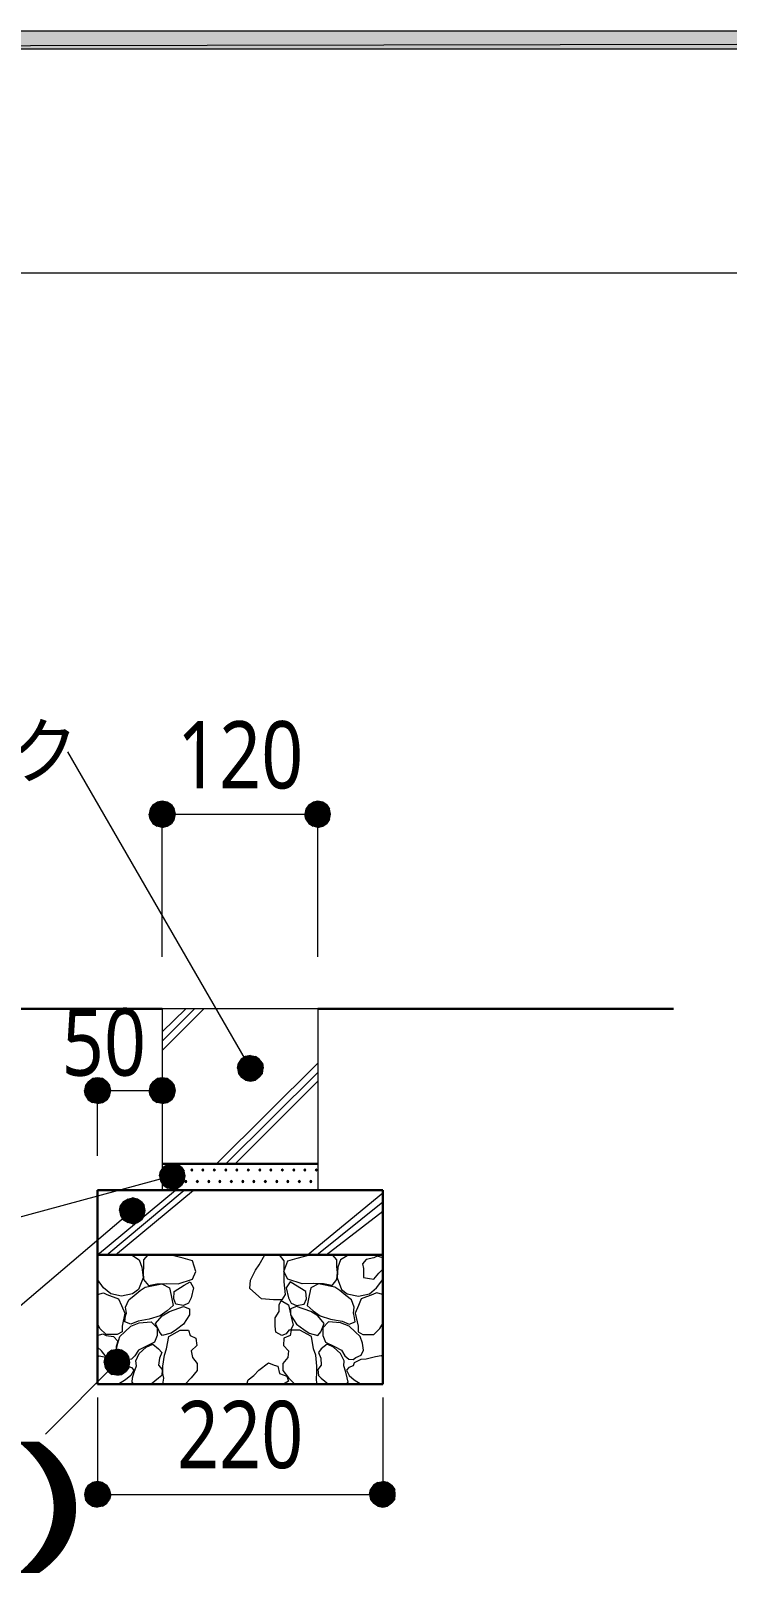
# Model space of a CAD drawing. Header units: millimetres. Extents: x 0 to 420, y 0 to 297.
# Drawn here: x 87.5 to 114.4, y 66.8 to 126.3 of the extents above; entities that cross this region are included whole.
import ezdxf
from ezdxf.enums import TextEntityAlignment as Align

# ---------------------------------------------------------------- set-up
doc = ezdxf.new("R2010")
doc.units = ezdxf.units.MM
doc.styles.add('kst32b', font='NotoSansJP-Variable.ttf')

msp = doc.modelspace()

# ---------------------------------------------------------------- hatches: boundary and pattern name
h = msp.add_hatch(color=7)
h.paths.add_polyline_path([(394.166, 125.645), (394.166, 126.344), (26.183, 125.645), (394.166, 125.645)])
h.paths.add_polyline_path([(394.166, 126.344), (26.183, 125.645), (26.183, 126.344), (394.166, 126.344)])
h = msp.add_hatch(color=7)
h.paths.add_polyline_path([(92.604, 96.605), (92.414, 96.562), (92.604, 96.097), (92.604, 96.605)])
h.paths.add_polyline_path([(92.414, 96.562), (92.604, 96.097), (92.244, 96.456), (92.414, 96.562)])
h.paths.add_polyline_path([(92.604, 96.097), (92.244, 96.456), (92.138, 96.287), (92.604, 96.097)])
for points in [[(92.795, 96.562), (92.604, 96.605), (92.604, 96.097), (92.795, 96.562)], [(98.806, 96.562), (98.616, 96.605), (98.616, 96.097), (98.806, 96.562)], [(95.821, 86.741), (95.652, 86.635), (96.012, 86.296), (95.821, 86.741)], [(90.297, 85.894), (90.107, 85.915), (90.107, 85.429), (90.297, 85.894)], [(92.795, 85.894), (92.604, 85.915), (92.604, 85.429), (92.795, 85.894)], [(92.858, 82.402), (92.837, 82.381), (92.816, 82.359), (92.837, 82.338), (92.858, 82.317), (92.879, 82.338), (92.901, 82.359), (92.879, 82.381), (92.858, 82.402)], [(93.303, 82.402), (93.282, 82.381), (93.26, 82.359), (93.282, 82.338), (93.303, 82.317), (93.324, 82.338), (93.345, 82.359), (93.324, 82.381), (93.303, 82.402)], [(93.747, 82.402), (93.726, 82.381), (93.705, 82.359), (93.726, 82.338), (93.747, 82.317), (93.768, 82.338), (93.79, 82.359), (93.768, 82.381), (93.747, 82.402)], [(94.171, 82.402), (94.149, 82.381), (94.128, 82.359), (94.149, 82.338), (94.171, 82.317), (94.192, 82.338), (94.213, 82.359), (94.192, 82.381), (94.171, 82.402)], [(94.615, 82.402), (94.594, 82.381), (94.573, 82.359), (94.594, 82.338), (94.615, 82.317), (94.636, 82.338), (94.657, 82.359), (94.636, 82.381), (94.615, 82.402)], [(95.06, 82.402), (95.038, 82.381), (95.017, 82.359), (95.038, 82.338), (95.06, 82.317), (95.081, 82.338), (95.102, 82.359), (95.081, 82.381), (95.06, 82.402)], [(95.483, 82.402), (95.462, 82.381), (95.441, 82.359), (95.462, 82.338), (95.483, 82.317), (95.504, 82.338), (95.525, 82.359), (95.504, 82.381), (95.483, 82.402)], [(95.927, 82.402), (95.906, 82.381), (95.885, 82.359), (95.906, 82.338), (95.927, 82.317), (95.949, 82.338), (95.97, 82.359), (95.949, 82.381), (95.927, 82.402)], [(96.372, 82.402), (96.351, 82.381), (96.329, 82.359), (96.351, 82.338), (96.372, 82.317), (96.393, 82.338), (96.414, 82.359), (96.393, 82.381), (96.372, 82.402)], [(96.795, 82.402), (96.774, 82.381), (96.753, 82.359), (96.774, 82.338), (96.795, 82.317), (96.816, 82.338), (96.837, 82.359), (96.816, 82.381), (96.795, 82.402)], [(97.24, 82.402), (97.219, 82.381), (97.197, 82.359), (97.219, 82.338), (97.24, 82.317), (97.261, 82.338), (97.282, 82.359), (97.261, 82.381), (97.24, 82.402)], [(97.684, 82.402), (97.663, 82.381), (97.642, 82.359), (97.663, 82.338), (97.684, 82.317), (97.705, 82.338), (97.727, 82.359), (97.705, 82.381), (97.684, 82.402)], [(98.108, 82.402), (98.086, 82.381), (98.065, 82.359), (98.086, 82.338), (98.108, 82.317), (98.129, 82.338), (98.15, 82.359), (98.129, 82.381), (98.108, 82.402)], [(98.552, 82.402), (98.531, 82.381), (98.51, 82.359), (98.531, 82.338), (98.552, 82.317), (98.573, 82.338), (98.594, 82.359), (98.573, 82.381), (98.552, 82.402)], [(92.541, 81.936), (92.646, 81.767), (93.006, 82.127), (92.541, 81.936)], [(92.646, 81.957), (92.625, 81.936), (92.604, 81.915), (92.625, 81.894), (92.646, 81.873), (92.668, 81.894), (92.689, 81.915), (92.668, 81.936), (92.646, 81.957)], [(93.091, 81.957), (93.07, 81.936), (93.049, 81.915), (93.07, 81.894), (93.091, 81.873), (93.112, 81.894), (93.133, 81.915), (93.112, 81.936), (93.091, 81.957)], [(93.514, 81.957), (93.493, 81.936), (93.472, 81.915), (93.493, 81.894), (93.514, 81.873), (93.536, 81.894), (93.557, 81.915), (93.536, 81.936), (93.514, 81.957)], [(93.959, 81.957), (93.938, 81.936), (93.917, 81.915), (93.938, 81.894), (93.959, 81.873), (93.98, 81.894), (94.001, 81.915), (93.98, 81.936), (93.959, 81.957)], [(94.403, 81.957), (94.382, 81.936), (94.361, 81.915), (94.382, 81.894), (94.403, 81.873), (94.425, 81.894), (94.446, 81.915), (94.425, 81.936), (94.403, 81.957)], [(94.827, 81.957), (94.805, 81.936), (94.784, 81.915), (94.805, 81.894), (94.827, 81.873), (94.848, 81.894), (94.869, 81.915), (94.848, 81.936), (94.827, 81.957)], [(95.271, 81.957), (95.25, 81.936), (95.229, 81.915), (95.25, 81.894), (95.271, 81.873), (95.292, 81.894), (95.313, 81.915), (95.292, 81.936), (95.271, 81.957)], [(95.716, 81.957), (95.695, 81.936), (95.673, 81.915), (95.695, 81.894), (95.716, 81.873), (95.737, 81.894), (95.758, 81.915), (95.737, 81.936), (95.716, 81.957)], [(96.139, 81.957), (96.118, 81.936), (96.097, 81.915), (96.118, 81.894), (96.139, 81.873), (96.16, 81.894), (96.181, 81.915), (96.16, 81.936), (96.139, 81.957)], [(96.584, 81.957), (96.562, 81.936), (96.541, 81.915), (96.562, 81.894), (96.584, 81.873), (96.605, 81.894), (96.626, 81.915), (96.605, 81.936), (96.584, 81.957)], [(97.028, 81.957), (97.007, 81.936), (96.986, 81.915), (97.007, 81.894), (97.028, 81.873), (97.049, 81.894), (97.07, 81.915), (97.049, 81.936), (97.028, 81.957)], [(97.451, 81.957), (97.43, 81.936), (97.409, 81.915), (97.43, 81.894), (97.451, 81.873), (97.473, 81.894), (97.494, 81.915), (97.473, 81.936), (97.451, 81.957)], [(97.896, 81.957), (97.875, 81.936), (97.854, 81.915), (97.875, 81.894), (97.896, 81.873), (97.917, 81.894), (97.938, 81.915), (97.917, 81.936), (97.896, 81.957)], [(98.34, 81.957), (98.319, 81.936), (98.298, 81.915), (98.319, 81.894), (98.34, 81.873), (98.362, 81.894), (98.383, 81.915), (98.362, 81.936), (98.34, 81.957)], [(90.996, 80.603), (91.101, 80.433), (91.461, 80.793), (90.996, 80.603)], [(90.403, 74.739), (90.509, 74.591), (90.847, 74.93), (90.403, 74.739)], [(89.641, 70.019), (89.599, 69.829), (90.107, 69.829), (89.641, 70.019)], [(101.579, 69.638), (101.6, 69.829), (101.113, 69.829), (101.579, 69.638)]]:
    msp.add_hatch(color=7).paths.add_polyline_path(points)
h = msp.add_hatch(color=7)
h.paths.add_polyline_path([(93.112, 96.097), (93.07, 96.287), (92.604, 96.097), (93.112, 96.097)])
h.paths.add_polyline_path([(93.07, 96.287), (92.604, 96.097), (92.964, 96.456), (93.07, 96.287)])
h.paths.add_polyline_path([(92.604, 96.097), (92.964, 96.456), (92.795, 96.562), (92.604, 96.097)])
h = msp.add_hatch(color=7)
h.paths.add_polyline_path([(98.616, 96.605), (98.425, 96.562), (98.616, 96.097), (98.616, 96.605)])
h.paths.add_polyline_path([(98.425, 96.562), (98.616, 96.097), (98.256, 96.456), (98.425, 96.562)])
h.paths.add_polyline_path([(98.616, 96.097), (98.256, 96.456), (98.15, 96.287), (98.616, 96.097)])
h = msp.add_hatch(color=7)
h.paths.add_polyline_path([(99.102, 96.097), (99.06, 96.287), (98.616, 96.097), (99.102, 96.097)])
h.paths.add_polyline_path([(99.06, 96.287), (98.616, 96.097), (98.954, 96.456), (99.06, 96.287)])
h.paths.add_polyline_path([(98.616, 96.097), (98.954, 96.456), (98.806, 96.562), (98.616, 96.097)])
h = msp.add_hatch(color=7)
h.paths.add_polyline_path([(92.138, 96.287), (92.096, 96.097), (92.604, 96.097), (92.138, 96.287)])
h.paths.add_polyline_path([(92.096, 96.097), (92.604, 96.097), (92.138, 95.906), (92.096, 96.097)])
h.paths.add_polyline_path([(92.604, 96.097), (92.138, 95.906), (92.244, 95.737), (92.604, 96.097)])
h = msp.add_hatch(color=7)
h.paths.add_polyline_path([(92.244, 95.737), (92.414, 95.631), (92.604, 96.097), (92.244, 95.737)])
h.paths.add_polyline_path([(92.414, 95.631), (92.604, 96.097), (92.604, 95.589), (92.414, 95.631)])
h.paths.add_polyline_path([(92.604, 96.097), (92.604, 95.589), (92.795, 95.631), (92.604, 96.097)])
h = msp.add_hatch(color=7)
h.paths.add_polyline_path([(92.795, 95.631), (92.964, 95.737), (92.604, 96.097), (92.795, 95.631)])
h.paths.add_polyline_path([(92.964, 95.737), (92.604, 96.097), (93.07, 95.906), (92.964, 95.737)])
h.paths.add_polyline_path([(92.604, 96.097), (93.07, 95.906), (93.112, 96.097), (92.604, 96.097)])
h = msp.add_hatch(color=7)
h.paths.add_polyline_path([(98.15, 96.287), (98.108, 96.097), (98.616, 96.097), (98.15, 96.287)])
h.paths.add_polyline_path([(98.108, 96.097), (98.616, 96.097), (98.15, 95.906), (98.108, 96.097)])
h.paths.add_polyline_path([(98.616, 96.097), (98.15, 95.906), (98.256, 95.737), (98.616, 96.097)])
h = msp.add_hatch(color=7)
h.paths.add_polyline_path([(98.256, 95.737), (98.425, 95.631), (98.616, 96.097), (98.256, 95.737)])
h.paths.add_polyline_path([(98.425, 95.631), (98.616, 96.097), (98.616, 95.589), (98.425, 95.631)])
h.paths.add_polyline_path([(98.616, 96.097), (98.616, 95.589), (98.806, 95.631), (98.616, 96.097)])
h = msp.add_hatch(color=7)
h.paths.add_polyline_path([(98.806, 95.631), (98.954, 95.737), (98.616, 96.097), (98.806, 95.631)])
h.paths.add_polyline_path([(98.954, 95.737), (98.616, 96.097), (99.06, 95.906), (98.954, 95.737)])
h.paths.add_polyline_path([(98.616, 96.097), (99.06, 95.906), (99.102, 96.097), (98.616, 96.097)])
h = msp.add_hatch(color=7)
h.paths.add_polyline_path([(95.652, 86.635), (95.546, 86.487), (96.012, 86.296), (95.652, 86.635)])
h.paths.add_polyline_path([(95.546, 86.487), (96.012, 86.296), (95.504, 86.296), (95.546, 86.487)])
h.paths.add_polyline_path([(96.012, 86.296), (95.504, 86.296), (95.546, 86.085), (96.012, 86.296)])
h = msp.add_hatch(color=7)
h.paths.add_polyline_path([(96.351, 86.635), (96.203, 86.741), (96.012, 86.296), (96.351, 86.635)])
h.paths.add_polyline_path([(96.203, 86.741), (96.012, 86.296), (96.012, 86.783), (96.203, 86.741)])
h.paths.add_polyline_path([(96.012, 86.296), (96.012, 86.783), (95.821, 86.741), (96.012, 86.296)])
h = msp.add_hatch(color=7)
h.paths.add_polyline_path([(96.478, 86.085), (96.499, 86.296), (96.012, 86.296), (96.478, 86.085)])
h.paths.add_polyline_path([(96.499, 86.296), (96.012, 86.296), (96.478, 86.487), (96.499, 86.296)])
h.paths.add_polyline_path([(96.012, 86.296), (96.478, 86.487), (96.351, 86.635), (96.012, 86.296)])
h = msp.add_hatch(color=7)
h.paths.add_polyline_path([(90.107, 85.915), (89.916, 85.894), (90.107, 85.429), (90.107, 85.915)])
h.paths.add_polyline_path([(89.916, 85.894), (90.107, 85.429), (89.747, 85.767), (89.916, 85.894)])
h.paths.add_polyline_path([(90.107, 85.429), (89.747, 85.767), (89.641, 85.619), (90.107, 85.429)])
h = msp.add_hatch(color=7)
h.paths.add_polyline_path([(90.615, 85.429), (90.572, 85.619), (90.107, 85.429), (90.615, 85.429)])
h.paths.add_polyline_path([(90.572, 85.619), (90.107, 85.429), (90.466, 85.767), (90.572, 85.619)])
h.paths.add_polyline_path([(90.107, 85.429), (90.466, 85.767), (90.297, 85.894), (90.107, 85.429)])
h = msp.add_hatch(color=7)
h.paths.add_polyline_path([(92.604, 85.915), (92.414, 85.894), (92.604, 85.429), (92.604, 85.915)])
h.paths.add_polyline_path([(92.414, 85.894), (92.604, 85.429), (92.244, 85.767), (92.414, 85.894)])
h.paths.add_polyline_path([(92.604, 85.429), (92.244, 85.767), (92.138, 85.619), (92.604, 85.429)])
h = msp.add_hatch(color=7)
h.paths.add_polyline_path([(93.112, 85.429), (93.07, 85.619), (92.604, 85.429), (93.112, 85.429)])
h.paths.add_polyline_path([(93.07, 85.619), (92.604, 85.429), (92.964, 85.767), (93.07, 85.619)])
h.paths.add_polyline_path([(92.604, 85.429), (92.964, 85.767), (92.795, 85.894), (92.604, 85.429)])
h = msp.add_hatch(color=7)
h.paths.add_polyline_path([(95.546, 86.085), (95.652, 85.937), (96.012, 86.296), (95.546, 86.085)])
h.paths.add_polyline_path([(95.652, 85.937), (96.012, 86.296), (95.821, 85.831), (95.652, 85.937)])
h.paths.add_polyline_path([(96.012, 86.296), (95.821, 85.831), (96.012, 85.788), (96.012, 86.296)])
h = msp.add_hatch(color=7)
h.paths.add_polyline_path([(96.012, 85.788), (96.203, 85.831), (96.012, 86.296), (96.012, 85.788)])
h.paths.add_polyline_path([(96.203, 85.831), (96.012, 86.296), (96.351, 85.937), (96.203, 85.831)])
h.paths.add_polyline_path([(96.012, 86.296), (96.351, 85.937), (96.478, 86.085), (96.012, 86.296)])
h = msp.add_hatch(color=7)
h.paths.add_polyline_path([(89.641, 85.619), (89.599, 85.429), (90.107, 85.429), (89.641, 85.619)])
h.paths.add_polyline_path([(89.599, 85.429), (90.107, 85.429), (89.641, 85.238), (89.599, 85.429)])
h.paths.add_polyline_path([(90.107, 85.429), (89.641, 85.238), (89.747, 85.069), (90.107, 85.429)])
h = msp.add_hatch(color=7)
h.paths.add_polyline_path([(89.747, 85.069), (89.916, 84.963), (90.107, 85.429), (89.747, 85.069)])
h.paths.add_polyline_path([(89.916, 84.963), (90.107, 85.429), (90.107, 84.921), (89.916, 84.963)])
h.paths.add_polyline_path([(90.107, 85.429), (90.107, 84.921), (90.297, 84.963), (90.107, 85.429)])
h = msp.add_hatch(color=7)
h.paths.add_polyline_path([(90.297, 84.963), (90.466, 85.069), (90.107, 85.429), (90.297, 84.963)])
h.paths.add_polyline_path([(90.466, 85.069), (90.107, 85.429), (90.572, 85.238), (90.466, 85.069)])
h.paths.add_polyline_path([(90.107, 85.429), (90.572, 85.238), (90.615, 85.429), (90.107, 85.429)])
h = msp.add_hatch(color=7)
h.paths.add_polyline_path([(92.138, 85.619), (92.096, 85.429), (92.604, 85.429), (92.138, 85.619)])
h.paths.add_polyline_path([(92.096, 85.429), (92.604, 85.429), (92.138, 85.238), (92.096, 85.429)])
h.paths.add_polyline_path([(92.604, 85.429), (92.138, 85.238), (92.244, 85.069), (92.604, 85.429)])
h = msp.add_hatch(color=7)
h.paths.add_polyline_path([(92.244, 85.069), (92.414, 84.963), (92.604, 85.429), (92.244, 85.069)])
h.paths.add_polyline_path([(92.414, 84.963), (92.604, 85.429), (92.604, 84.921), (92.414, 84.963)])
h.paths.add_polyline_path([(92.604, 85.429), (92.604, 84.921), (92.795, 84.963), (92.604, 85.429)])
h = msp.add_hatch(color=7)
h.paths.add_polyline_path([(92.795, 84.963), (92.964, 85.069), (92.604, 85.429), (92.795, 84.963)])
h.paths.add_polyline_path([(92.964, 85.069), (92.604, 85.429), (93.07, 85.238), (92.964, 85.069)])
h.paths.add_polyline_path([(92.604, 85.429), (93.07, 85.238), (93.112, 85.429), (92.604, 85.429)])
h = msp.add_hatch(color=7)
h.paths.add_polyline_path([(92.646, 82.465), (92.541, 82.317), (93.006, 82.127), (92.646, 82.465)])
h.paths.add_polyline_path([(92.541, 82.317), (93.006, 82.127), (92.498, 82.127), (92.541, 82.317)])
h.paths.add_polyline_path([(93.006, 82.127), (92.498, 82.127), (92.541, 81.936), (93.006, 82.127)])
h = msp.add_hatch(color=7)
h.paths.add_polyline_path([(93.197, 82.571), (93.006, 82.613), (93.006, 82.127), (93.197, 82.571)])
h.paths.add_polyline_path([(93.006, 82.613), (93.006, 82.127), (92.816, 82.571), (93.006, 82.613)])
h.paths.add_polyline_path([(93.006, 82.127), (92.816, 82.571), (92.646, 82.465), (93.006, 82.127)])
h = msp.add_hatch(color=7)
h.paths.add_polyline_path([(93.493, 82.127), (93.451, 82.317), (93.006, 82.127), (93.493, 82.127)])
h.paths.add_polyline_path([(93.451, 82.317), (93.006, 82.127), (93.345, 82.465), (93.451, 82.317)])
h.paths.add_polyline_path([(93.006, 82.127), (93.345, 82.465), (93.197, 82.571), (93.006, 82.127)])
h = msp.add_hatch(color=7)
h.paths.add_polyline_path([(92.646, 81.767), (92.816, 81.661), (93.006, 82.127), (92.646, 81.767)])
h.paths.add_polyline_path([(92.816, 81.661), (93.006, 82.127), (93.006, 81.619), (92.816, 81.661)])
h.paths.add_polyline_path([(93.006, 82.127), (93.006, 81.619), (93.197, 81.661), (93.006, 82.127)])
h = msp.add_hatch(color=7)
h.paths.add_polyline_path([(93.197, 81.661), (93.345, 81.767), (93.006, 82.127), (93.197, 81.661)])
h.paths.add_polyline_path([(93.345, 81.767), (93.006, 82.127), (93.451, 81.936), (93.345, 81.767)])
h.paths.add_polyline_path([(93.006, 82.127), (93.451, 81.936), (93.493, 82.127), (93.006, 82.127)])
h = msp.add_hatch(color=7)
h.paths.add_polyline_path([(91.101, 81.132), (90.996, 80.984), (91.461, 80.793), (91.101, 81.132)])
h.paths.add_polyline_path([(90.996, 80.984), (91.461, 80.793), (90.953, 80.793), (90.996, 80.984)])
h.paths.add_polyline_path([(91.461, 80.793), (90.953, 80.793), (90.996, 80.603), (91.461, 80.793)])
h = msp.add_hatch(color=7)
h.paths.add_polyline_path([(91.652, 81.238), (91.461, 81.28), (91.461, 80.793), (91.652, 81.238)])
h.paths.add_polyline_path([(91.461, 81.28), (91.461, 80.793), (91.271, 81.238), (91.461, 81.28)])
h.paths.add_polyline_path([(91.461, 80.793), (91.271, 81.238), (91.101, 81.132), (91.461, 80.793)])
h = msp.add_hatch(color=7)
h.paths.add_polyline_path([(91.948, 80.793), (91.906, 80.984), (91.461, 80.793), (91.948, 80.793)])
h.paths.add_polyline_path([(91.906, 80.984), (91.461, 80.793), (91.8, 81.132), (91.906, 80.984)])
h.paths.add_polyline_path([(91.461, 80.793), (91.8, 81.132), (91.652, 81.238), (91.461, 80.793)])
h = msp.add_hatch(color=7)
h.paths.add_polyline_path([(91.101, 80.433), (91.271, 80.328), (91.461, 80.793), (91.101, 80.433)])
h.paths.add_polyline_path([(91.271, 80.328), (91.461, 80.793), (91.461, 80.285), (91.271, 80.328)])
h.paths.add_polyline_path([(91.461, 80.793), (91.461, 80.285), (91.652, 80.328), (91.461, 80.793)])
h = msp.add_hatch(color=7)
h.paths.add_polyline_path([(91.652, 80.328), (91.8, 80.433), (91.461, 80.793), (91.652, 80.328)])
h.paths.add_polyline_path([(91.8, 80.433), (91.461, 80.793), (91.906, 80.603), (91.8, 80.433)])
h.paths.add_polyline_path([(91.461, 80.793), (91.906, 80.603), (91.948, 80.793), (91.461, 80.793)])
h = msp.add_hatch(color=7)
h.paths.add_polyline_path([(90.509, 75.29), (90.403, 75.121), (90.847, 74.93), (90.509, 75.29)])
h.paths.add_polyline_path([(90.403, 75.121), (90.847, 74.93), (90.361, 74.93), (90.403, 75.121)])
h.paths.add_polyline_path([(90.847, 74.93), (90.361, 74.93), (90.403, 74.739), (90.847, 74.93)])
h = msp.add_hatch(color=7)
h.paths.add_polyline_path([(91.038, 75.396), (90.847, 75.438), (90.847, 74.93), (91.038, 75.396)])
h.paths.add_polyline_path([(90.847, 75.438), (90.847, 74.93), (90.657, 75.396), (90.847, 75.438)])
h.paths.add_polyline_path([(90.847, 74.93), (90.657, 75.396), (90.509, 75.29), (90.847, 74.93)])
h = msp.add_hatch(color=7)
h.paths.add_polyline_path([(91.355, 74.93), (91.313, 75.121), (90.847, 74.93), (91.355, 74.93)])
h.paths.add_polyline_path([(91.313, 75.121), (90.847, 74.93), (91.207, 75.29), (91.313, 75.121)])
h.paths.add_polyline_path([(90.847, 74.93), (91.207, 75.29), (91.038, 75.396), (90.847, 74.93)])
h = msp.add_hatch(color=7)
h.paths.add_polyline_path([(90.509, 74.591), (90.657, 74.464), (90.847, 74.93), (90.509, 74.591)])
h.paths.add_polyline_path([(90.657, 74.464), (90.847, 74.93), (90.847, 74.443), (90.657, 74.464)])
h.paths.add_polyline_path([(90.847, 74.93), (90.847, 74.443), (91.038, 74.464), (90.847, 74.93)])
h = msp.add_hatch(color=7)
h.paths.add_polyline_path([(91.038, 74.464), (91.207, 74.591), (90.847, 74.93), (91.038, 74.464)])
h.paths.add_polyline_path([(91.207, 74.591), (90.847, 74.93), (91.313, 74.739), (91.207, 74.591)])
h.paths.add_polyline_path([(90.847, 74.93), (91.313, 74.739), (91.355, 74.93), (90.847, 74.93)])
h = msp.add_hatch(color=7)
h.paths.add_polyline_path([(90.107, 70.337), (89.916, 70.295), (90.107, 69.829), (90.107, 70.337)])
h.paths.add_polyline_path([(89.916, 70.295), (90.107, 69.829), (89.747, 70.189), (89.916, 70.295)])
h.paths.add_polyline_path([(90.107, 69.829), (89.747, 70.189), (89.641, 70.019), (90.107, 69.829)])
h = msp.add_hatch(color=7)
h.paths.add_polyline_path([(90.572, 70.019), (90.466, 70.189), (90.107, 69.829), (90.572, 70.019)])
h.paths.add_polyline_path([(90.466, 70.189), (90.107, 69.829), (90.297, 70.295), (90.466, 70.189)])
h.paths.add_polyline_path([(90.107, 69.829), (90.297, 70.295), (90.107, 70.337), (90.107, 69.829)])
h = msp.add_hatch(color=7)
h.paths.add_polyline_path([(101.304, 70.295), (101.113, 70.337), (101.113, 69.829), (101.304, 70.295)])
h.paths.add_polyline_path([(101.113, 70.337), (101.113, 69.829), (100.923, 70.295), (101.113, 70.337)])
h.paths.add_polyline_path([(101.113, 69.829), (100.923, 70.295), (100.753, 70.189), (101.113, 69.829)])
h = msp.add_hatch(color=7)
h.paths.add_polyline_path([(101.6, 69.829), (101.579, 70.019), (101.113, 69.829), (101.6, 69.829)])
h.paths.add_polyline_path([(101.579, 70.019), (101.113, 69.829), (101.452, 70.189), (101.579, 70.019)])
h.paths.add_polyline_path([(101.113, 69.829), (101.452, 70.189), (101.304, 70.295), (101.113, 69.829)])
h = msp.add_hatch(color=7)
h.paths.add_polyline_path([(89.599, 69.829), (89.641, 69.638), (90.107, 69.829), (89.599, 69.829)])
h.paths.add_polyline_path([(89.641, 69.638), (90.107, 69.829), (89.747, 69.49), (89.641, 69.638)])
h.paths.add_polyline_path([(90.107, 69.829), (89.747, 69.49), (89.916, 69.384), (90.107, 69.829)])
h = msp.add_hatch(color=7)
h.paths.add_polyline_path([(89.916, 69.384), (90.107, 69.342), (90.107, 69.829), (89.916, 69.384)])
h.paths.add_polyline_path([(90.107, 69.342), (90.107, 69.829), (90.297, 69.384), (90.107, 69.342)])
h.paths.add_polyline_path([(90.107, 69.829), (90.297, 69.384), (90.466, 69.49), (90.107, 69.829)])
h = msp.add_hatch(color=7)
h.paths.add_polyline_path([(90.466, 69.49), (90.572, 69.638), (90.107, 69.829), (90.466, 69.49)])
h.paths.add_polyline_path([(90.572, 69.638), (90.107, 69.829), (90.615, 69.829), (90.572, 69.638)])
h.paths.add_polyline_path([(90.107, 69.829), (90.615, 69.829), (90.572, 70.019), (90.107, 69.829)])
h = msp.add_hatch(color=7)
h.paths.add_polyline_path([(100.753, 70.189), (100.648, 70.019), (101.113, 69.829), (100.753, 70.189)])
h.paths.add_polyline_path([(100.648, 70.019), (101.113, 69.829), (100.605, 69.829), (100.648, 70.019)])
h.paths.add_polyline_path([(101.113, 69.829), (100.605, 69.829), (100.648, 69.638), (101.113, 69.829)])
h = msp.add_hatch(color=7)
h.paths.add_polyline_path([(100.648, 69.638), (100.753, 69.49), (101.113, 69.829), (100.648, 69.638)])
h.paths.add_polyline_path([(100.753, 69.49), (101.113, 69.829), (100.923, 69.384), (100.753, 69.49)])
h.paths.add_polyline_path([(101.113, 69.829), (100.923, 69.384), (101.113, 69.342), (101.113, 69.829)])
h = msp.add_hatch(color=7)
h.paths.add_polyline_path([(101.113, 69.342), (101.304, 69.384), (101.113, 69.829), (101.113, 69.342)])
h.paths.add_polyline_path([(101.304, 69.384), (101.113, 69.829), (101.452, 69.49), (101.304, 69.384)])
h.paths.add_polyline_path([(101.113, 69.829), (101.452, 69.49), (101.579, 69.638), (101.113, 69.829)])

# ---------------------------------------------------------------- linework, layer by layer
at = {"lineweight": 0}
for points in [[(394.166, 125.645), (394.166, 126.344), (26.183, 125.645)], [(394.166, 126.344), (26.183, 125.645), (26.183, 126.344)], [(92.414, 96.562), (92.604, 96.097), (92.244, 96.456)], [(92.604, 96.605), (92.414, 96.562), (92.604, 96.097)], [(92.795, 96.562), (92.604, 96.605), (92.604, 96.097)], [(92.604, 96.097), (92.964, 96.456), (92.795, 96.562)], [(98.425, 96.562), (98.616, 96.097), (98.256, 96.456)], [(98.616, 96.605), (98.425, 96.562), (98.616, 96.097)], [(98.806, 96.562), (98.616, 96.605), (98.616, 96.097)], [(98.616, 96.097), (98.954, 96.456), (98.806, 96.562)], [(92.138, 96.287), (92.096, 96.097), (92.604, 96.097)], [(92.096, 96.097), (92.604, 96.097), (92.138, 95.906)], [(92.604, 96.097), (92.244, 96.456), (92.138, 96.287)], [(92.604, 96.097), (92.138, 95.906), (92.244, 95.737)], [(92.244, 95.737), (92.414, 95.631), (92.604, 96.097)], [(92.414, 95.631), (92.604, 96.097), (92.604, 95.589)], [(93.07, 96.287), (92.604, 96.097), (92.964, 96.456)], [(93.112, 96.097), (93.07, 96.287), (92.604, 96.097)], [(92.604, 96.097), (92.604, 95.589), (92.795, 95.631)], [(92.795, 95.631), (92.964, 95.737), (92.604, 96.097)], [(92.964, 95.737), (92.604, 96.097), (93.07, 95.906)], [(92.604, 96.097), (93.07, 95.906), (93.112, 96.097)], [(98.15, 96.287), (98.108, 96.097), (98.616, 96.097)], [(98.108, 96.097), (98.616, 96.097), (98.15, 95.906)], [(98.616, 96.097), (98.256, 96.456), (98.15, 96.287)], [(98.616, 96.097), (98.15, 95.906), (98.256, 95.737)], [(98.256, 95.737), (98.425, 95.631), (98.616, 96.097)], [(98.425, 95.631), (98.616, 96.097), (98.616, 95.589)], [(99.06, 96.287), (98.616, 96.097), (98.954, 96.456)], [(99.102, 96.097), (99.06, 96.287), (98.616, 96.097)], [(98.616, 96.097), (98.616, 95.589), (98.806, 95.631)], [(98.806, 95.631), (98.954, 95.737), (98.616, 96.097)], [(98.954, 95.737), (98.616, 96.097), (99.06, 95.906)], [(98.616, 96.097), (99.06, 95.906), (99.102, 96.097)], [(95.546, 86.487), (96.012, 86.296), (95.504, 86.296)], [(95.652, 86.635), (95.546, 86.487), (96.012, 86.296)], [(95.821, 86.741), (95.652, 86.635), (96.012, 86.296)], [(96.012, 86.296), (96.012, 86.783), (95.821, 86.741)], [(96.203, 86.741), (96.012, 86.296), (96.012, 86.783)], [(96.351, 86.635), (96.203, 86.741), (96.012, 86.296)], [(96.012, 86.296), (96.478, 86.487), (96.351, 86.635)], [(96.499, 86.296), (96.012, 86.296), (96.478, 86.487)], [(90.107, 85.429), (89.747, 85.767), (89.641, 85.619)], [(89.916, 85.894), (90.107, 85.429), (89.747, 85.767)], [(90.107, 85.915), (89.916, 85.894), (90.107, 85.429)], [(90.297, 85.894), (90.107, 85.915), (90.107, 85.429)], [(90.107, 85.429), (90.466, 85.767), (90.297, 85.894)], [(90.572, 85.619), (90.107, 85.429), (90.466, 85.767)], [(92.604, 85.429), (92.244, 85.767), (92.138, 85.619)], [(92.414, 85.894), (92.604, 85.429), (92.244, 85.767)], [(92.604, 85.915), (92.414, 85.894), (92.604, 85.429)], [(92.795, 85.894), (92.604, 85.915), (92.604, 85.429)], [(92.604, 85.429), (92.964, 85.767), (92.795, 85.894)], [(93.07, 85.619), (92.604, 85.429), (92.964, 85.767)], [(96.012, 86.296), (95.504, 86.296), (95.546, 86.085)], [(95.546, 86.085), (95.652, 85.937), (96.012, 86.296)], [(95.652, 85.937), (96.012, 86.296), (95.821, 85.831)], [(96.012, 86.296), (95.821, 85.831), (96.012, 85.788)], [(96.012, 85.788), (96.203, 85.831), (96.012, 86.296)], [(96.203, 85.831), (96.012, 86.296), (96.351, 85.937)], [(96.012, 86.296), (96.351, 85.937), (96.478, 86.085)], [(96.478, 86.085), (96.499, 86.296), (96.012, 86.296)], [(89.641, 85.619), (89.599, 85.429), (90.107, 85.429)], [(89.599, 85.429), (90.107, 85.429), (89.641, 85.238)], [(90.107, 85.429), (89.641, 85.238), (89.747, 85.069)], [(89.747, 85.069), (89.916, 84.963), (90.107, 85.429)], [(89.916, 84.963), (90.107, 85.429), (90.107, 84.921)], [(90.615, 85.429), (90.572, 85.619), (90.107, 85.429)], [(90.107, 85.429), (90.107, 84.921), (90.297, 84.963)], [(90.297, 84.963), (90.466, 85.069), (90.107, 85.429)], [(90.466, 85.069), (90.107, 85.429), (90.572, 85.238)], [(90.107, 85.429), (90.572, 85.238), (90.615, 85.429)], [(92.138, 85.619), (92.096, 85.429), (92.604, 85.429)], [(92.096, 85.429), (92.604, 85.429), (92.138, 85.238)], [(92.604, 85.429), (92.138, 85.238), (92.244, 85.069)], [(92.244, 85.069), (92.414, 84.963), (92.604, 85.429)], [(92.414, 84.963), (92.604, 85.429), (92.604, 84.921)], [(93.112, 85.429), (93.07, 85.619), (92.604, 85.429)], [(92.604, 85.429), (92.604, 84.921), (92.795, 84.963)], [(92.795, 84.963), (92.964, 85.069), (92.604, 85.429)], [(92.964, 85.069), (92.604, 85.429), (93.07, 85.238)], [(92.604, 85.429), (93.07, 85.238), (93.112, 85.429)], [(92.541, 82.317), (93.006, 82.127), (92.498, 82.127)], [(92.646, 82.465), (92.541, 82.317), (93.006, 82.127)], [(93.006, 82.127), (92.816, 82.571), (92.646, 82.465)], [(93.006, 82.613), (93.006, 82.127), (92.816, 82.571)], [(92.858, 82.402), (92.837, 82.381), (92.816, 82.359), (92.837, 82.338), (92.858, 82.317), (92.879, 82.338), (92.901, 82.359), (92.879, 82.381)], [(93.197, 82.571), (93.006, 82.613), (93.006, 82.127)], [(93.006, 82.127), (93.345, 82.465), (93.197, 82.571)], [(93.451, 82.317), (93.006, 82.127), (93.345, 82.465)], [(93.493, 82.127), (93.451, 82.317), (93.006, 82.127)], [(93.303, 82.402), (93.282, 82.381), (93.26, 82.359), (93.282, 82.338), (93.303, 82.317), (93.324, 82.338), (93.345, 82.359), (93.324, 82.381)], [(93.747, 82.402), (93.726, 82.381), (93.705, 82.359), (93.726, 82.338), (93.747, 82.317), (93.768, 82.338), (93.79, 82.359), (93.768, 82.381)], [(94.171, 82.402), (94.149, 82.381), (94.128, 82.359), (94.149, 82.338), (94.171, 82.317), (94.192, 82.338), (94.213, 82.359), (94.192, 82.381)], [(94.615, 82.402), (94.594, 82.381), (94.573, 82.359), (94.594, 82.338), (94.615, 82.317), (94.636, 82.338), (94.657, 82.359), (94.636, 82.381)], [(95.06, 82.402), (95.038, 82.381), (95.017, 82.359), (95.038, 82.338), (95.06, 82.317), (95.081, 82.338), (95.102, 82.359), (95.081, 82.381)], [(95.483, 82.402), (95.462, 82.381), (95.441, 82.359), (95.462, 82.338), (95.483, 82.317), (95.504, 82.338), (95.525, 82.359), (95.504, 82.381)], [(95.927, 82.402), (95.906, 82.381), (95.885, 82.359), (95.906, 82.338), (95.927, 82.317), (95.949, 82.338), (95.97, 82.359), (95.949, 82.381)], [(96.372, 82.402), (96.351, 82.381), (96.329, 82.359), (96.351, 82.338), (96.372, 82.317), (96.393, 82.338), (96.414, 82.359), (96.393, 82.381)], [(96.795, 82.402), (96.774, 82.381), (96.753, 82.359), (96.774, 82.338), (96.795, 82.317), (96.816, 82.338), (96.837, 82.359), (96.816, 82.381)], [(97.24, 82.402), (97.219, 82.381), (97.197, 82.359), (97.219, 82.338), (97.24, 82.317), (97.261, 82.338), (97.282, 82.359), (97.261, 82.381)], [(97.684, 82.402), (97.663, 82.381), (97.642, 82.359), (97.663, 82.338), (97.684, 82.317), (97.705, 82.338), (97.727, 82.359), (97.705, 82.381)], [(98.108, 82.402), (98.086, 82.381), (98.065, 82.359), (98.086, 82.338), (98.108, 82.317), (98.129, 82.338), (98.15, 82.359), (98.129, 82.381)], [(98.552, 82.402), (98.531, 82.381), (98.51, 82.359), (98.531, 82.338), (98.552, 82.317), (98.573, 82.338), (98.594, 82.359), (98.573, 82.381)], [(93.006, 82.127), (92.498, 82.127), (92.541, 81.936)], [(92.541, 81.936), (92.646, 81.767), (93.006, 82.127)], [(92.646, 81.957), (92.625, 81.936), (92.604, 81.915), (92.625, 81.894), (92.646, 81.873), (92.668, 81.894), (92.689, 81.915), (92.668, 81.936)], [(92.646, 81.767), (92.816, 81.661), (93.006, 82.127)], [(92.816, 81.661), (93.006, 82.127), (93.006, 81.619)], [(93.006, 82.127), (93.006, 81.619), (93.197, 81.661)], [(93.197, 81.661), (93.345, 81.767), (93.006, 82.127)], [(93.345, 81.767), (93.006, 82.127), (93.451, 81.936)], [(93.006, 82.127), (93.451, 81.936), (93.493, 82.127)], [(93.091, 81.957), (93.07, 81.936), (93.049, 81.915), (93.07, 81.894), (93.091, 81.873), (93.112, 81.894), (93.133, 81.915), (93.112, 81.936)], [(93.514, 81.957), (93.493, 81.936), (93.472, 81.915), (93.493, 81.894), (93.514, 81.873), (93.536, 81.894), (93.557, 81.915), (93.536, 81.936)], [(93.959, 81.957), (93.938, 81.936), (93.917, 81.915), (93.938, 81.894), (93.959, 81.873), (93.98, 81.894), (94.001, 81.915), (93.98, 81.936)], [(94.403, 81.957), (94.382, 81.936), (94.361, 81.915), (94.382, 81.894), (94.403, 81.873), (94.425, 81.894), (94.446, 81.915), (94.425, 81.936)], [(94.827, 81.957), (94.805, 81.936), (94.784, 81.915), (94.805, 81.894), (94.827, 81.873), (94.848, 81.894), (94.869, 81.915), (94.848, 81.936)], [(95.271, 81.957), (95.25, 81.936), (95.229, 81.915), (95.25, 81.894), (95.271, 81.873), (95.292, 81.894), (95.313, 81.915), (95.292, 81.936)], [(95.716, 81.957), (95.695, 81.936), (95.673, 81.915), (95.695, 81.894), (95.716, 81.873), (95.737, 81.894), (95.758, 81.915), (95.737, 81.936)], [(96.139, 81.957), (96.118, 81.936), (96.097, 81.915), (96.118, 81.894), (96.139, 81.873), (96.16, 81.894), (96.181, 81.915), (96.16, 81.936)], [(96.584, 81.957), (96.562, 81.936), (96.541, 81.915), (96.562, 81.894), (96.584, 81.873), (96.605, 81.894), (96.626, 81.915), (96.605, 81.936)], [(97.028, 81.957), (97.007, 81.936), (96.986, 81.915), (97.007, 81.894), (97.028, 81.873), (97.049, 81.894), (97.07, 81.915), (97.049, 81.936)], [(97.451, 81.957), (97.43, 81.936), (97.409, 81.915), (97.43, 81.894), (97.451, 81.873), (97.473, 81.894), (97.494, 81.915), (97.473, 81.936)], [(97.896, 81.957), (97.875, 81.936), (97.854, 81.915), (97.875, 81.894), (97.896, 81.873), (97.917, 81.894), (97.938, 81.915), (97.917, 81.936)], [(98.34, 81.957), (98.319, 81.936), (98.298, 81.915), (98.319, 81.894), (98.34, 81.873), (98.362, 81.894), (98.383, 81.915), (98.362, 81.936)], [(91.101, 81.132), (90.996, 80.984), (91.461, 80.793)], [(91.461, 80.793), (91.271, 81.238), (91.101, 81.132)], [(91.461, 81.28), (91.461, 80.793), (91.271, 81.238)], [(91.652, 81.238), (91.461, 81.28), (91.461, 80.793)], [(91.461, 80.793), (91.8, 81.132), (91.652, 81.238)], [(91.906, 80.984), (91.461, 80.793), (91.8, 81.132)], [(90.996, 80.984), (91.461, 80.793), (90.953, 80.793)], [(91.461, 80.793), (90.953, 80.793), (90.996, 80.603)], [(90.996, 80.603), (91.101, 80.433), (91.461, 80.793)], [(91.101, 80.433), (91.271, 80.328), (91.461, 80.793)], [(91.271, 80.328), (91.461, 80.793), (91.461, 80.285)], [(91.948, 80.793), (91.906, 80.984), (91.461, 80.793)], [(91.461, 80.793), (91.461, 80.285), (91.652, 80.328)], [(91.652, 80.328), (91.8, 80.433), (91.461, 80.793)], [(91.8, 80.433), (91.461, 80.793), (91.906, 80.603)], [(91.461, 80.793), (91.906, 80.603), (91.948, 80.793)], [(90.403, 75.121), (90.847, 74.93), (90.361, 74.93)], [(90.509, 75.29), (90.403, 75.121), (90.847, 74.93)], [(90.847, 74.93), (90.657, 75.396), (90.509, 75.29)], [(90.847, 75.438), (90.847, 74.93), (90.657, 75.396)], [(91.038, 75.396), (90.847, 75.438), (90.847, 74.93)], [(90.847, 74.93), (91.207, 75.29), (91.038, 75.396)], [(91.313, 75.121), (90.847, 74.93), (91.207, 75.29)], [(91.355, 74.93), (91.313, 75.121), (90.847, 74.93)], [(90.847, 74.93), (90.361, 74.93), (90.403, 74.739)], [(90.403, 74.739), (90.509, 74.591), (90.847, 74.93)], [(90.509, 74.591), (90.657, 74.464), (90.847, 74.93)], [(90.657, 74.464), (90.847, 74.93), (90.847, 74.443)], [(90.847, 74.93), (90.847, 74.443), (91.038, 74.464)], [(91.038, 74.464), (91.207, 74.591), (90.847, 74.93)], [(91.207, 74.591), (90.847, 74.93), (91.313, 74.739)], [(90.847, 74.93), (91.313, 74.739), (91.355, 74.93)], [(89.916, 70.295), (90.107, 69.829), (89.747, 70.189)], [(90.107, 70.337), (89.916, 70.295), (90.107, 69.829)], [(90.107, 69.829), (90.297, 70.295), (90.107, 70.337)], [(90.466, 70.189), (90.107, 69.829), (90.297, 70.295)], [(101.113, 69.829), (100.923, 70.295), (100.753, 70.189)], [(101.113, 70.337), (101.113, 69.829), (100.923, 70.295)], [(101.304, 70.295), (101.113, 70.337), (101.113, 69.829)], [(101.113, 69.829), (101.452, 70.189), (101.304, 70.295)], [(89.641, 70.019), (89.599, 69.829), (90.107, 69.829)], [(89.599, 69.829), (89.641, 69.638), (90.107, 69.829)], [(90.107, 69.829), (89.747, 70.189), (89.641, 70.019)], [(89.641, 69.638), (90.107, 69.829), (89.747, 69.49)], [(90.107, 69.829), (89.747, 69.49), (89.916, 69.384)], [(89.916, 69.384), (90.107, 69.342), (90.107, 69.829)], [(90.572, 70.019), (90.466, 70.189), (90.107, 69.829)], [(90.107, 69.829), (90.615, 69.829), (90.572, 70.019)], [(90.107, 69.342), (90.107, 69.829), (90.297, 69.384)], [(90.107, 69.829), (90.297, 69.384), (90.466, 69.49)], [(90.466, 69.49), (90.572, 69.638), (90.107, 69.829)], [(90.572, 69.638), (90.107, 69.829), (90.615, 69.829)], [(100.648, 70.019), (101.113, 69.829), (100.605, 69.829)], [(101.113, 69.829), (100.605, 69.829), (100.648, 69.638)], [(100.753, 70.189), (100.648, 70.019), (101.113, 69.829)], [(100.648, 69.638), (100.753, 69.49), (101.113, 69.829)], [(100.753, 69.49), (101.113, 69.829), (100.923, 69.384)], [(101.113, 69.829), (100.923, 69.384), (101.113, 69.342)], [(101.579, 70.019), (101.113, 69.829), (101.452, 70.189)], [(101.6, 69.829), (101.579, 70.019), (101.113, 69.829)], [(101.113, 69.342), (101.304, 69.384), (101.113, 69.829)], [(101.304, 69.384), (101.113, 69.829), (101.452, 69.49)], [(101.113, 69.829), (101.452, 69.49), (101.579, 69.638)], [(101.579, 69.638), (101.6, 69.829), (101.113, 69.829)]]:
    msp.add_lwpolyline(points, close=True, dxfattribs=at)
at = {"lineweight": 13}
for points in [[(394.166, 116.988), (26.183, 116.988)], [(96.012, 86.296), (88.963, 98.51)], [(92.604, 90.593), (92.604, 96.097)], [(92.604, 96.097), (98.616, 96.097)], [(98.616, 90.593), (98.616, 96.097)], [(92.604, 88.582), (92.604, 81.576)], [(98.616, 88.582), (92.604, 88.582)], [(94.213, 88.582), (92.604, 86.974)], [(92.604, 87.334), (93.853, 88.582)], [(93.514, 88.582), (92.604, 87.694)], [(98.616, 88.582), (98.616, 81.576)], [(98.616, 86.487), (94.7, 82.592)], [(95.06, 82.592), (98.616, 86.127)], [(98.616, 85.788), (95.419, 82.592)], [(90.107, 82.91), (90.107, 85.429)], [(90.107, 85.429), (92.604, 85.429)], [(93.006, 82.127), (79.693, 78.528)], [(90.107, 79.079), (93.112, 81.576)], [(90.466, 79.079), (93.451, 81.576)], [(90.805, 79.079), (93.811, 81.576)], [(98.213, 79.079), (101.113, 81.471)], [(98.573, 79.079), (101.113, 81.132)], [(91.461, 80.793), (83.82, 74.295)], [(98.933, 79.079), (101.113, 80.772)], [(91.419, 79.079), (91.715, 78.888), (91.821, 78.613), (91.863, 78.19), (91.694, 77.745), (91.461, 77.576), (91.038, 77.491), (90.615, 77.576), (90.339, 77.809), (90.107, 78.126)], [(92.054, 79.079), (91.885, 78.888), (91.885, 78.634), (91.863, 78.401), (91.885, 78.126), (92.075, 77.893), (92.393, 77.957), (92.774, 77.978), (93.218, 77.957), (93.768, 78.147), (93.895, 78.444), (93.768, 78.846), (93.409, 78.952), (92.901, 79.079)], [(97.113, 79.079), (97.303, 78.846), (97.303, 78.677), (97.303, 78.38), (97.303, 78.041), (97.346, 77.555), (97.219, 77.343), (96.901, 77.343), (96.435, 77.385), (95.991, 77.787), (96.012, 78.105), (96.203, 78.486), (96.351, 78.698), (96.562, 79.079)], [(99.166, 79.079), (99.335, 78.888), (99.335, 78.634), (99.356, 78.401), (99.335, 78.126), (99.145, 77.893), (98.827, 77.957), (98.446, 77.978), (98.002, 77.957), (97.451, 78.147), (97.303, 78.444), (97.451, 78.846), (97.811, 78.952), (98.298, 79.079)], [(99.801, 79.079), (99.483, 78.888), (99.378, 78.613), (99.356, 78.19), (99.526, 77.745), (99.737, 77.576), (100.182, 77.491), (100.605, 77.576), (100.88, 77.809), (101.113, 78.126)], [(101.113, 78.973), (100.902, 79.036), (100.775, 78.973), (100.478, 78.909), (100.33, 78.74), (100.372, 78.549), (100.372, 78.211), (100.605, 78.169), (100.775, 78.147), (100.965, 78.38), (101.113, 78.528)], [(90.107, 77.555), (90.339, 77.618), (90.466, 77.555), (90.911, 77.385), (91.038, 77.131), (91.165, 76.835), (91.059, 76.327), (91.059, 76.115), (90.869, 76.009), (90.445, 76.009), (90.191, 76.242), (90.107, 76.433)], [(101.113, 77.555), (100.88, 77.618), (100.732, 77.555), (100.288, 77.385), (100.182, 77.131), (100.055, 76.835), (100.161, 76.327), (100.161, 76.115), (100.351, 76.009), (100.775, 76.009), (101.007, 76.242), (101.113, 76.433)], [(90.107, 75.967), (90.318, 76.031), (90.445, 75.967), (90.72, 75.925), (90.89, 75.755), (90.826, 75.544), (90.826, 75.205), (90.615, 75.184), (90.445, 75.142), (90.255, 75.374), (90.107, 75.523)], [(92.625, 74.083), (92.668, 74.316), (92.625, 74.507), (92.625, 74.782), (92.689, 75.205), (92.774, 75.459), (92.858, 75.925), (93.303, 76.179), (93.62, 76.179), (93.684, 75.967), (93.895, 75.861), (93.938, 75.586), (93.726, 75.374), (93.768, 75.121), (93.959, 74.888), (93.959, 74.612), (93.726, 74.337), (93.493, 74.083)], [(98.573, 74.083), (98.552, 74.316), (98.573, 74.507), (98.573, 74.782), (98.531, 75.205), (98.446, 75.459), (98.362, 75.925), (97.917, 76.179), (97.578, 76.179), (97.536, 75.967), (97.303, 75.861), (97.282, 75.586), (97.473, 75.374), (97.451, 75.121), (97.261, 74.888), (97.261, 74.612), (97.473, 74.337), (97.727, 74.083)], [(90.107, 75.142), (90.17, 75.184), (90.361, 75.142), (90.72, 75.057), (90.953, 75.036), (91.186, 74.909), (91.25, 74.803), (91.419, 74.739), (91.504, 74.634), (91.398, 74.422), (91.186, 74.253), (90.911, 74.083)], [(91.504, 74.083), (91.44, 74.168), (91.461, 74.337), (91.525, 74.549), (91.609, 74.803), (91.588, 74.994), (91.715, 75.269), (91.99, 75.523), (92.244, 75.629), (92.456, 75.459), (92.583, 75.311), (92.498, 75.099), (92.456, 74.824), (92.604, 74.655), (92.583, 74.422), (92.456, 74.316), (92.181, 74.083)], [(99.716, 74.083), (99.78, 74.168), (99.737, 74.337), (99.695, 74.549), (99.61, 74.803), (99.632, 74.994), (99.483, 75.269), (99.208, 75.523), (98.975, 75.629), (98.743, 75.459), (98.637, 75.311), (98.721, 75.099), (98.743, 74.824), (98.616, 74.655), (98.637, 74.422), (98.743, 74.316), (99.018, 74.083)], [(101.113, 75.142), (101.05, 75.184), (100.838, 75.142), (100.478, 75.057), (100.267, 75.036), (100.012, 74.909), (99.97, 74.803), (99.801, 74.739), (99.716, 74.634), (99.822, 74.422), (100.012, 74.253), (100.288, 74.083)], [(90.847, 74.93), (88.096, 72.157)], [(95.864, 74.083), (95.927, 74.253), (96.139, 74.422), (96.329, 74.634), (96.711, 74.909), (96.922, 74.824), (97.07, 74.782), (97.134, 74.507), (97.409, 74.401), (97.473, 74.21), (97.282, 74.083)], [(90.107, 73.575), (90.107, 69.829)], [(101.113, 73.575), (101.113, 69.829)], [(90.107, 69.829), (101.113, 69.829)]]:
    msp.add_lwpolyline(points, dxfattribs=at)
at = {"lineweight": 30}
for points in [[(92.604, 88.582), (53.785, 88.582)], [(112.332, 88.582), (98.616, 88.582)], [(98.616, 82.592), (92.604, 82.592)], [(101.113, 81.576), (90.107, 81.576)], [(90.107, 81.576), (90.107, 74.083)], [(101.113, 74.083), (101.113, 81.576)], [(101.113, 79.079), (90.107, 79.079)], [(90.107, 74.083), (101.113, 74.083)]]:
    msp.add_lwpolyline(points, dxfattribs=at)
at = {"lineweight": 13}
for points in [[(93.43, 77.131), (93.133, 77.174), (93.049, 77.385), (93.07, 77.661), (93.451, 77.914), (93.684, 78.041), (93.811, 77.809), (93.726, 77.428), (93.62, 77.216)], [(97.79, 77.131), (98.086, 77.174), (98.171, 77.385), (98.15, 77.661), (97.748, 77.914), (97.536, 78.041), (97.388, 77.809), (97.473, 77.428), (97.578, 77.216)], [(91.673, 76.518), (91.398, 76.412), (91.165, 76.496), (91.186, 76.729), (91.228, 76.835), (91.186, 77.068), (91.313, 77.343), (91.525, 77.512), (91.758, 77.703), (91.948, 77.83), (92.583, 77.957), (92.879, 77.809), (92.943, 77.512), (93.028, 77.131), (92.795, 76.92), (92.52, 76.729), (92.096, 76.602)], [(99.547, 76.518), (99.822, 76.412), (100.055, 76.496), (100.012, 76.729), (99.991, 76.835), (100.012, 77.068), (99.907, 77.343), (99.695, 77.512), (99.462, 77.703), (99.272, 77.83), (98.637, 77.957), (98.34, 77.809), (98.277, 77.512), (98.192, 77.131), (98.425, 76.92), (98.7, 76.729), (99.102, 76.602)], [(92.943, 76.052), (92.604, 75.967), (92.498, 76.115), (92.35, 76.433), (92.604, 76.729), (92.879, 76.898), (93.43, 77.089), (93.662, 77.004), (93.662, 76.771), (93.43, 76.412), (93.154, 76.2)], [(97.494, 76.179), (97.388, 76.031), (97.219, 75.967), (96.986, 76.094), (96.965, 76.327), (96.965, 76.645), (97.113, 76.898), (97.113, 77.153), (97.197, 77.322), (97.473, 77.153), (97.578, 76.687), (97.663, 76.369), (97.557, 76.179)], [(98.277, 76.052), (98.616, 75.967), (98.721, 76.115), (98.848, 76.433), (98.616, 76.729), (98.34, 76.898), (97.79, 77.089), (97.557, 77.004), (97.557, 76.771), (97.79, 76.412), (98.065, 76.2)], [(91.546, 75.184), (91.419, 75.057), (91.25, 75.036), (91.144, 75.121), (90.911, 75.205), (90.826, 75.396), (90.89, 75.671), (90.974, 75.925), (91.165, 76.115), (91.398, 76.327), (91.715, 76.454), (92.181, 76.496), (92.414, 76.263), (92.414, 75.967), (92.308, 75.713), (91.969, 75.544), (91.694, 75.396)], [(99.653, 75.184), (99.801, 75.057), (99.97, 75.036), (100.076, 75.121), (100.288, 75.205), (100.372, 75.396), (100.33, 75.671), (100.245, 75.925), (100.055, 76.115), (99.822, 76.327), (99.483, 76.454), (99.018, 76.496), (98.806, 76.263), (98.806, 75.967), (98.912, 75.713), (99.251, 75.544), (99.526, 75.396)]]:
    msp.add_lwpolyline(points, close=True, dxfattribs=at)

# ---------------------------------------------------------------- texts
at = {"style": 'kst32b'}
for s, height, p, p2 in [('コンクリート境界ブロック', 2.07913, (58.166, 97.494), (89.353, 97.494)), ('120', 2.5989, (93.176, 97.091), (98.049, 97.091)), ('50', 2.5989, (88.731, 86), (91.979, 86)), ('220', 2.5989, (93.176, 70.845), (98.049, 70.845)), ('(          )', 4.15825, (58.484, 67.712), (89.67, 67.712))]:
    msp.add_text(s, height=height, dxfattribs=at).set_placement(p, p2, align=Align.FIT)

doc.saveas('drawing.dxf')
